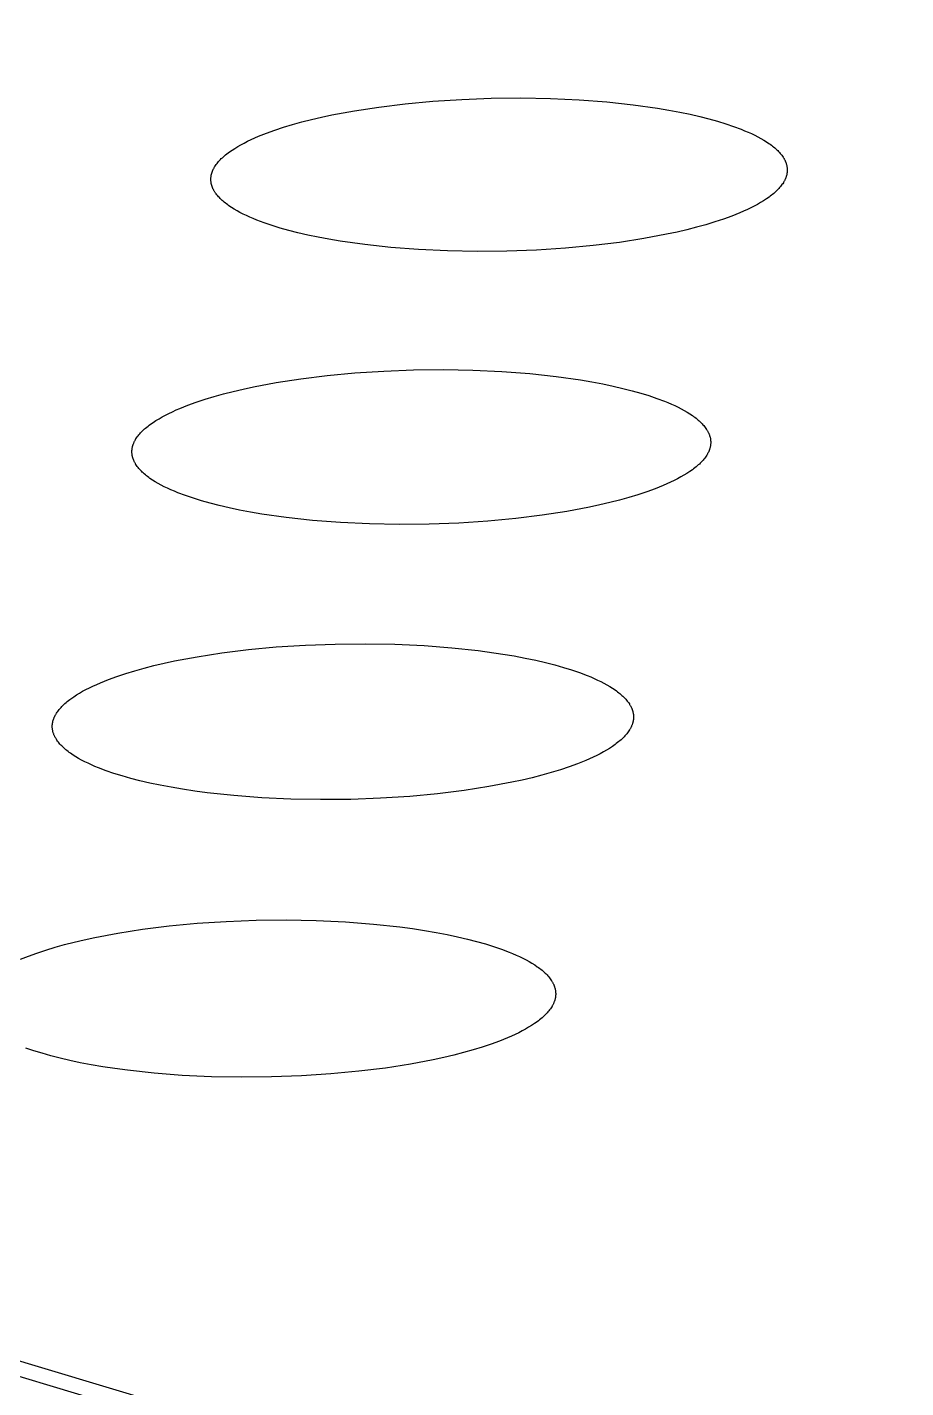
# Model space of a CAD drawing. Header units: millimetres. Extents: x -987 to 2591, y -102 to 2398.
# Drawn here: x -97.31 to -88.36, y 734.76 to 748.63 of the extents above; entities that cross this region are included whole.
import ezdxf

# ---------------------------------------------------------------- set-up
doc = ezdxf.new("R2010")
doc.units = ezdxf.units.MM
doc.header["$MEASUREMENT"] = 0
doc.layers.add('Utwórz2D linie widoczne', color=7, linetype='Continuous', true_color=0x000000)

msp = doc.modelspace()

# ---------------------------------------------------------------- linework, layer by layer
at = {"layer": 'Utwórz2D linie widoczne'}
for p, q in [((-11.03, 709.166), (-188.25, 762.254)), ((-188.303, 762.12), (-11.561, 709.164)), ((-93.458, 747.848), (-93.176, 747.874)), ((-93.176, 747.874), (-92.882, 747.893)), ((-92.882, 747.893), (-92.582, 747.905)), ((-92.582, 747.905), (-92.278, 747.908)), ((-92.278, 747.908), (-91.978, 747.902)), ((-91.978, 747.902), (-91.684, 747.888)), ((-91.684, 747.888), (-91.402, 747.867)), ((-91.402, 747.867), (-91.135, 747.838)), ((-94.311, 747.711), (-94.204, 747.734)), ((-94.204, 747.734), (-93.975, 747.777)), ((-93.975, 747.777), (-93.726, 747.815)), ((-93.726, 747.815), (-93.458, 747.848)), ((-91.135, 747.838), (-90.887, 747.804)), ((-90.887, 747.804), (-90.771, 747.784)), ((-90.771, 747.784), (-90.66, 747.763)), ((-90.66, 747.763), (-90.555, 747.741)), ((-90.555, 747.741), (-90.456, 747.719)), ((-94.786, 747.579), (-94.697, 747.609)), ((-94.697, 747.609), (-94.605, 747.637)), ((-94.605, 747.637), (-94.51, 747.663)), ((-94.51, 747.663), (-94.412, 747.688)), ((-94.412, 747.688), (-94.311, 747.711)), ((-90.456, 747.719), (-90.363, 747.695)), ((-90.363, 747.695), (-90.275, 747.67)), ((-90.275, 747.67), (-90.192, 747.645)), ((-90.192, 747.645), (-90.112, 747.618)), ((-90.112, 747.618), (-90.036, 747.589)), ((-90.036, 747.589), (-90, 747.574)), ((-95.132, 747.43), (-95.098, 747.448)), ((-95.098, 747.448), (-95.064, 747.466)), ((-95.064, 747.466), (-95.028, 747.483)), ((-95.028, 747.483), (-94.99, 747.5)), ((-94.99, 747.5), (-94.952, 747.517)), ((-94.952, 747.517), (-94.871, 747.549)), ((-94.871, 747.549), (-94.786, 747.579)), ((-90, 747.574), (-89.964, 747.559)), ((-89.964, 747.559), (-89.93, 747.544)), ((-89.93, 747.544), (-89.897, 747.528)), ((-89.897, 747.528), (-89.865, 747.512)), ((-89.865, 747.512), (-89.835, 747.495)), ((-89.835, 747.495), (-89.805, 747.478)), ((-89.805, 747.478), (-89.778, 747.461)), ((-89.778, 747.461), (-89.752, 747.444)), ((-89.752, 747.444), (-89.739, 747.435)), ((-95.32, 747.299), (-95.31, 747.309)), ((-95.31, 747.309), (-95.299, 747.318)), ((-95.299, 747.318), (-95.287, 747.328)), ((-95.287, 747.328), (-95.275, 747.338)), ((-95.275, 747.338), (-95.262, 747.347)), ((-95.262, 747.347), (-95.249, 747.357)), ((-95.249, 747.357), (-95.222, 747.375)), ((-95.222, 747.375), (-95.194, 747.394)), ((-95.194, 747.394), (-95.163, 747.412)), ((-95.163, 747.412), (-95.132, 747.43)), ((-89.739, 747.435), (-89.727, 747.426)), ((-89.727, 747.426), (-89.715, 747.417)), ((-89.715, 747.417), (-89.704, 747.408)), ((-89.704, 747.408), (-89.693, 747.399)), ((-89.693, 747.399), (-89.683, 747.389)), ((-89.683, 747.389), (-89.672, 747.38)), ((-89.672, 747.38), (-89.663, 747.371)), ((-89.663, 747.371), (-89.654, 747.361)), ((-89.654, 747.361), (-89.645, 747.352)), ((-89.645, 747.352), (-89.636, 747.343)), ((-89.636, 747.343), (-89.628, 747.333)), ((-89.628, 747.333), (-89.621, 747.323)), ((-89.621, 747.323), (-89.614, 747.314)), ((-89.614, 747.314), (-89.607, 747.304)), ((-89.607, 747.304), (-89.604, 747.299)), ((-95.42, 747.164), (-95.418, 747.169)), ((-95.418, 747.169), (-95.416, 747.174)), ((-95.416, 747.174), (-95.413, 747.179)), ((-95.413, 747.179), (-95.411, 747.184)), ((-95.411, 747.184), (-95.408, 747.189)), ((-95.408, 747.189), (-95.405, 747.194)), ((-95.405, 747.194), (-95.403, 747.2)), ((-95.403, 747.2), (-95.4, 747.205)), ((-95.4, 747.205), (-95.397, 747.21)), ((-95.397, 747.21), (-95.39, 747.22)), ((-95.39, 747.22), (-95.383, 747.23)), ((-95.383, 747.23), (-95.375, 747.24)), ((-95.375, 747.24), (-95.367, 747.25)), ((-95.367, 747.25), (-95.359, 747.259)), ((-95.359, 747.259), (-95.35, 747.269)), ((-95.35, 747.269), (-95.341, 747.279)), ((-95.341, 747.279), (-95.331, 747.289)), ((-95.331, 747.289), (-95.32, 747.299)), ((-89.604, 747.299), (-89.601, 747.294)), ((-89.601, 747.294), (-89.598, 747.29)), ((-89.598, 747.29), (-89.596, 747.285)), ((-89.596, 747.285), (-89.593, 747.28)), ((-89.593, 747.28), (-89.591, 747.275)), ((-89.591, 747.275), (-89.588, 747.27)), ((-89.588, 747.27), (-89.586, 747.265)), ((-89.586, 747.265), (-89.584, 747.26)), ((-89.584, 747.26), (-89.582, 747.255)), ((-89.582, 747.255), (-89.58, 747.25)), ((-89.58, 747.25), (-89.578, 747.245)), ((-89.578, 747.245), (-89.576, 747.24)), ((-89.576, 747.24), (-89.575, 747.235)), ((-89.575, 747.235), (-89.573, 747.23)), ((-89.573, 747.23), (-89.572, 747.225)), ((-89.572, 747.225), (-89.571, 747.22)), ((-89.571, 747.22), (-89.57, 747.215)), ((-89.57, 747.215), (-89.569, 747.21)), ((-89.569, 747.21), (-89.568, 747.205)), ((-89.568, 747.205), (-89.567, 747.2)), ((-89.567, 747.2), (-89.566, 747.195)), ((-89.566, 747.195), (-89.566, 747.19)), ((-89.566, 747.19), (-89.566, 747.185)), ((-89.566, 747.185), (-89.565, 747.18)), ((-89.565, 747.18), (-89.565, 747.175)), ((-89.565, 747.175), (-89.565, 747.17)), ((-89.565, 747.17), (-89.565, 747.165)), ((-95.438, 747.088), (-95.437, 747.093)), ((-95.438, 747.083), (-95.438, 747.088)), ((-95.438, 747.078), (-95.438, 747.083)), ((-95.438, 747.073), (-95.438, 747.078)), ((-95.438, 747.068), (-95.438, 747.073)), ((-95.437, 747.063), (-95.438, 747.068)), ((-95.437, 747.098), (-95.436, 747.104)), ((-95.437, 747.093), (-95.437, 747.098)), ((-95.437, 747.058), (-95.437, 747.063)), ((-95.436, 747.053), (-95.437, 747.058)), ((-95.436, 747.109), (-95.435, 747.114)), ((-95.436, 747.104), (-95.436, 747.109)), ((-95.436, 747.048), (-95.436, 747.053)), ((-95.435, 747.043), (-95.436, 747.048)), ((-95.435, 747.114), (-95.434, 747.119)), ((-95.434, 747.038), (-95.435, 747.043)), ((-95.434, 747.119), (-95.433, 747.124)), ((-95.433, 747.033), (-95.434, 747.038)), ((-95.433, 747.124), (-95.432, 747.129)), ((-95.432, 747.028), (-95.433, 747.033)), ((-95.432, 747.129), (-95.43, 747.134)), ((-95.43, 747.023), (-95.432, 747.028)), ((-95.43, 747.134), (-95.429, 747.139)), ((-95.429, 747.139), (-95.427, 747.144)), ((-95.427, 747.144), (-95.426, 747.149)), ((-95.426, 747.149), (-95.424, 747.154)), ((-95.424, 747.154), (-95.422, 747.159)), ((-95.422, 747.159), (-95.42, 747.164)), ((-89.612, 747.034), (-89.619, 747.024)), ((-89.605, 747.044), (-89.612, 747.034)), ((-89.602, 747.049), (-89.605, 747.044)), ((-89.599, 747.054), (-89.602, 747.049)), ((-89.596, 747.059), (-89.599, 747.054)), ((-89.594, 747.064), (-89.596, 747.059)), ((-89.591, 747.069), (-89.594, 747.064)), ((-89.589, 747.074), (-89.591, 747.069)), ((-89.586, 747.079), (-89.589, 747.074)), ((-89.584, 747.084), (-89.586, 747.079)), ((-89.582, 747.089), (-89.584, 747.084)), ((-89.58, 747.094), (-89.582, 747.089)), ((-89.578, 747.099), (-89.58, 747.094)), ((-89.577, 747.104), (-89.578, 747.099)), ((-89.575, 747.109), (-89.577, 747.104)), ((-89.573, 747.114), (-89.575, 747.109)), ((-89.572, 747.119), (-89.573, 747.114)), ((-89.571, 747.125), (-89.572, 747.119)), ((-89.57, 747.13), (-89.571, 747.125)), ((-89.569, 747.135), (-89.57, 747.13)), ((-89.568, 747.14), (-89.569, 747.135)), ((-89.567, 747.145), (-89.568, 747.14)), ((-89.566, 747.155), (-89.567, 747.15)), ((-89.567, 747.15), (-89.567, 747.145)), ((-89.565, 747.165), (-89.566, 747.16)), ((-89.566, 747.16), (-89.566, 747.155)), ((-95.429, 747.018), (-95.43, 747.023)), ((-95.427, 747.013), (-95.429, 747.018)), ((-95.426, 747.008), (-95.427, 747.013)), ((-95.424, 747.003), (-95.426, 747.008)), ((-95.422, 746.998), (-95.424, 747.003)), ((-95.42, 746.993), (-95.422, 746.998)), ((-95.418, 746.988), (-95.42, 746.993)), ((-95.416, 746.983), (-95.418, 746.988)), ((-95.413, 746.978), (-95.416, 746.983)), ((-95.411, 746.974), (-95.413, 746.978)), ((-95.408, 746.969), (-95.411, 746.974)), ((-95.406, 746.964), (-95.408, 746.969)), ((-95.403, 746.959), (-95.406, 746.964)), ((-95.4, 746.954), (-95.403, 746.959)), ((-95.397, 746.949), (-95.4, 746.954)), ((-95.393, 746.944), (-95.397, 746.949)), ((-95.39, 746.939), (-95.393, 746.944)), ((-95.383, 746.93), (-95.39, 746.939)), ((-95.376, 746.92), (-95.383, 746.93)), ((-95.368, 746.911), (-95.376, 746.92)), ((-95.36, 746.901), (-95.368, 746.911)), ((-95.351, 746.892), (-95.36, 746.901)), ((-95.342, 746.882), (-95.351, 746.892)), ((-89.751, 746.897), (-89.778, 746.878)), ((-89.738, 746.906), (-89.751, 746.897)), ((-89.726, 746.916), (-89.738, 746.906)), ((-89.714, 746.925), (-89.726, 746.916)), ((-89.702, 746.935), (-89.714, 746.925)), ((-89.691, 746.945), (-89.702, 746.935)), ((-89.681, 746.954), (-89.691, 746.945)), ((-89.67, 746.964), (-89.681, 746.954)), ((-89.661, 746.974), (-89.67, 746.964)), ((-89.651, 746.984), (-89.661, 746.974)), ((-89.643, 746.994), (-89.651, 746.984)), ((-89.634, 747.004), (-89.643, 746.994)), ((-89.626, 747.014), (-89.634, 747.004)), ((-89.619, 747.024), (-89.626, 747.014)), ((-95.332, 746.873), (-95.342, 746.882)), ((-95.322, 746.864), (-95.332, 746.873)), ((-95.312, 746.855), (-95.322, 746.864)), ((-95.301, 746.845), (-95.312, 746.855)), ((-95.29, 746.836), (-95.301, 746.845)), ((-95.278, 746.827), (-95.29, 746.836)), ((-95.266, 746.818), (-95.278, 746.827)), ((-95.254, 746.809), (-95.266, 746.818)), ((-95.228, 746.792), (-95.254, 746.809)), ((-95.2, 746.775), (-95.228, 746.792)), ((-95.171, 746.758), (-95.2, 746.775)), ((-95.141, 746.741), (-95.171, 746.758)), ((-90.01, 746.753), (-90.048, 746.736)), ((-89.972, 746.77), (-90.01, 746.753)), ((-89.936, 746.787), (-89.972, 746.77)), ((-89.902, 746.805), (-89.936, 746.787)), ((-89.869, 746.823), (-89.902, 746.805)), ((-89.837, 746.841), (-89.869, 746.823)), ((-89.807, 746.859), (-89.837, 746.841)), ((-89.778, 746.878), (-89.807, 746.859)), ((-95.109, 746.725), (-95.141, 746.741)), ((-95.076, 746.709), (-95.109, 746.725)), ((-95.042, 746.694), (-95.076, 746.709)), ((-95.006, 746.678), (-95.042, 746.694)), ((-94.97, 746.663), (-95.006, 746.678)), ((-94.894, 746.635), (-94.97, 746.663)), ((-94.814, 746.608), (-94.894, 746.635)), ((-90.395, 746.616), (-90.49, 746.59)), ((-90.303, 746.644), (-90.395, 746.616)), ((-90.214, 746.673), (-90.303, 746.644)), ((-90.129, 746.704), (-90.214, 746.673)), ((-90.048, 746.736), (-90.129, 746.704)), ((-94.731, 746.582), (-94.814, 746.608)), ((-94.644, 746.558), (-94.731, 746.582)), ((-94.55, 746.534), (-94.644, 746.558)), ((-94.451, 746.511), (-94.55, 746.534)), ((-94.346, 746.489), (-94.451, 746.511)), ((-94.235, 746.468), (-94.346, 746.489)), ((-91.025, 746.475), (-91.274, 746.436)), ((-90.795, 746.518), (-91.025, 746.475)), ((-90.688, 746.541), (-90.795, 746.518)), ((-90.587, 746.565), (-90.688, 746.541)), ((-90.49, 746.59), (-90.587, 746.565)), ((-94.119, 746.448), (-94.235, 746.468)), ((-93.87, 746.413), (-94.119, 746.448)), ((-93.603, 746.385), (-93.87, 746.413)), ((-93.321, 746.363), (-93.603, 746.385)), ((-93.026, 746.349), (-93.321, 746.363)), ((-92.725, 746.344), (-93.026, 746.349)), ((-92.421, 746.347), (-92.725, 746.344)), ((-92.119, 746.358), (-92.421, 746.347)), ((-91.825, 746.377), (-92.119, 746.358)), ((-91.542, 746.404), (-91.825, 746.377)), ((-91.274, 746.436), (-91.542, 746.404)), ((-94.254, 745.079), (-93.97, 745.105)), ((-93.97, 745.105), (-93.675, 745.124)), ((-93.675, 745.124), (-93.373, 745.136)), ((-93.373, 745.136), (-93.069, 745.139)), ((-93.069, 745.139), (-92.767, 745.133)), ((-92.767, 745.133), (-92.472, 745.119)), ((-92.472, 745.119), (-92.188, 745.098)), ((-92.188, 745.098), (-91.921, 745.069)), ((-95.11, 744.941), (-95.003, 744.964)), ((-95.003, 744.964), (-94.772, 745.007)), ((-94.772, 745.007), (-94.522, 745.046)), ((-94.522, 745.046), (-94.254, 745.079)), ((-91.921, 745.069), (-91.672, 745.034)), ((-91.672, 745.034), (-91.555, 745.014)), ((-91.555, 745.014), (-91.444, 744.993)), ((-91.444, 744.993), (-91.338, 744.971)), ((-91.338, 744.971), (-91.239, 744.948)), ((-91.239, 744.948), (-91.145, 744.924)), ((-95.587, 744.808), (-95.497, 744.837)), ((-95.497, 744.837), (-95.405, 744.865)), ((-95.405, 744.865), (-95.309, 744.892)), ((-95.309, 744.892), (-95.212, 744.917)), ((-95.212, 744.917), (-95.11, 744.941)), ((-91.145, 744.924), (-91.057, 744.899)), ((-91.057, 744.899), (-90.974, 744.874)), ((-90.974, 744.874), (-90.894, 744.846)), ((-90.894, 744.846), (-90.817, 744.818)), ((-90.817, 744.818), (-90.781, 744.803)), ((-95.934, 744.657), (-95.901, 744.675)), ((-95.901, 744.675), (-95.866, 744.693)), ((-95.866, 744.693), (-95.83, 744.71)), ((-95.83, 744.71), (-95.792, 744.728)), ((-95.792, 744.728), (-95.753, 744.744)), ((-95.753, 744.744), (-95.672, 744.777)), ((-95.672, 744.777), (-95.587, 744.808)), ((-90.781, 744.803), (-90.745, 744.787)), ((-90.745, 744.787), (-90.711, 744.772)), ((-90.711, 744.772), (-90.678, 744.756)), ((-90.678, 744.756), (-90.646, 744.739)), ((-90.646, 744.739), (-90.615, 744.723)), ((-90.615, 744.723), (-90.586, 744.706)), ((-90.586, 744.706), (-90.558, 744.688)), ((-90.558, 744.688), (-90.532, 744.671)), ((-90.532, 744.671), (-90.519, 744.662)), ((-96.124, 744.525), (-96.113, 744.535)), ((-96.113, 744.535), (-96.102, 744.544)), ((-96.102, 744.544), (-96.09, 744.554)), ((-96.09, 744.554), (-96.078, 744.564)), ((-96.078, 744.564), (-96.066, 744.573)), ((-96.066, 744.573), (-96.053, 744.583)), ((-96.053, 744.583), (-96.026, 744.602)), ((-96.026, 744.602), (-95.997, 744.621)), ((-95.997, 744.621), (-95.966, 744.639)), ((-95.966, 744.639), (-95.934, 744.657)), ((-90.519, 744.662), (-90.507, 744.653)), ((-90.507, 744.653), (-90.495, 744.644)), ((-90.495, 744.644), (-90.484, 744.635)), ((-90.484, 744.635), (-90.473, 744.625)), ((-90.473, 744.625), (-90.463, 744.616)), ((-90.463, 744.616), (-90.452, 744.607)), ((-90.452, 744.607), (-90.443, 744.597)), ((-90.443, 744.597), (-90.433, 744.588)), ((-90.433, 744.588), (-90.425, 744.578)), ((-90.425, 744.578), (-90.416, 744.569)), ((-90.416, 744.569), (-90.408, 744.559)), ((-90.408, 744.559), (-90.401, 744.55)), ((-90.401, 744.55), (-90.394, 744.54)), ((-90.394, 744.54), (-90.387, 744.53)), ((-96.224, 744.389), (-96.222, 744.394)), ((-96.222, 744.394), (-96.22, 744.399)), ((-96.22, 744.399), (-96.218, 744.404)), ((-96.218, 744.404), (-96.215, 744.409)), ((-96.215, 744.409), (-96.212, 744.414)), ((-96.212, 744.414), (-96.21, 744.42)), ((-96.21, 744.42), (-96.207, 744.425)), ((-96.207, 744.425), (-96.204, 744.43)), ((-96.204, 744.43), (-96.201, 744.435)), ((-96.201, 744.435), (-96.194, 744.445)), ((-96.194, 744.445), (-96.187, 744.455)), ((-96.187, 744.455), (-96.179, 744.465)), ((-96.179, 744.465), (-96.171, 744.475)), ((-96.171, 744.475), (-96.163, 744.485)), ((-96.163, 744.485), (-96.154, 744.495)), ((-96.154, 744.495), (-96.144, 744.505)), ((-96.144, 744.505), (-96.134, 744.515)), ((-96.134, 744.515), (-96.124, 744.525)), ((-90.387, 744.53), (-90.384, 744.525)), ((-90.384, 744.525), (-90.381, 744.52)), ((-90.381, 744.52), (-90.378, 744.515)), ((-90.378, 744.515), (-90.376, 744.51)), ((-90.376, 744.51), (-90.373, 744.505)), ((-90.373, 744.505), (-90.37, 744.501)), ((-90.37, 744.501), (-90.368, 744.496)), ((-90.368, 744.496), (-90.366, 744.491)), ((-90.366, 744.491), (-90.363, 744.486)), ((-90.363, 744.486), (-90.361, 744.481)), ((-90.361, 744.481), (-90.359, 744.476)), ((-90.359, 744.476), (-90.358, 744.471)), ((-90.358, 744.471), (-90.356, 744.466)), ((-90.356, 744.466), (-90.354, 744.461)), ((-90.354, 744.461), (-90.353, 744.456)), ((-90.353, 744.456), (-90.352, 744.451)), ((-90.352, 744.451), (-90.35, 744.446)), ((-90.35, 744.446), (-90.349, 744.44)), ((-90.349, 744.44), (-90.348, 744.435)), ((-90.348, 744.435), (-90.348, 744.43)), ((-90.348, 744.43), (-90.347, 744.425)), ((-90.347, 744.425), (-90.346, 744.42)), ((-90.346, 744.42), (-90.346, 744.415)), ((-90.346, 744.415), (-90.345, 744.41)), ((-90.345, 744.41), (-90.345, 744.405)), ((-90.345, 744.405), (-90.345, 744.4)), ((-90.345, 744.4), (-90.345, 744.395)), ((-90.345, 744.395), (-90.345, 744.39)), ((-96.242, 744.318), (-96.241, 744.323)), ((-96.242, 744.313), (-96.242, 744.318)), ((-96.242, 744.307), (-96.242, 744.313)), ((-96.242, 744.302), (-96.242, 744.307)), ((-96.242, 744.297), (-96.242, 744.302)), ((-96.242, 744.292), (-96.242, 744.297)), ((-96.242, 744.287), (-96.242, 744.292)), ((-96.241, 744.282), (-96.242, 744.287)), ((-96.241, 744.328), (-96.24, 744.333)), ((-96.241, 744.323), (-96.241, 744.328)), ((-96.241, 744.277), (-96.241, 744.282)), ((-96.24, 744.272), (-96.241, 744.277)), ((-96.24, 744.333), (-96.239, 744.338)), ((-96.239, 744.267), (-96.24, 744.272)), ((-96.239, 744.338), (-96.238, 744.343)), ((-96.238, 744.262), (-96.239, 744.267)), ((-96.238, 744.343), (-96.237, 744.348)), ((-96.237, 744.257), (-96.238, 744.262)), ((-96.237, 744.348), (-96.236, 744.353)), ((-96.236, 744.252), (-96.237, 744.257)), ((-96.236, 744.353), (-96.235, 744.358)), ((-96.235, 744.358), (-96.233, 744.364)), ((-96.233, 744.364), (-96.232, 744.369)), ((-96.232, 744.369), (-96.23, 744.374)), ((-96.23, 744.374), (-96.228, 744.379)), ((-96.228, 744.379), (-96.226, 744.384)), ((-96.226, 744.384), (-96.224, 744.389)), ((-90.392, 744.257), (-90.399, 744.247)), ((-90.385, 744.268), (-90.392, 744.257)), ((-90.382, 744.273), (-90.385, 744.268)), ((-90.379, 744.278), (-90.382, 744.273)), ((-90.377, 744.283), (-90.379, 744.278)), ((-90.374, 744.288), (-90.377, 744.283)), ((-90.371, 744.293), (-90.374, 744.288)), ((-90.369, 744.298), (-90.371, 744.293)), ((-90.366, 744.303), (-90.369, 744.298)), ((-90.364, 744.308), (-90.366, 744.303)), ((-90.362, 744.313), (-90.364, 744.308)), ((-90.36, 744.318), (-90.362, 744.313)), ((-90.358, 744.323), (-90.36, 744.318)), ((-90.356, 744.329), (-90.358, 744.323)), ((-90.355, 744.334), (-90.356, 744.329)), ((-90.353, 744.339), (-90.355, 744.334)), ((-90.352, 744.344), (-90.353, 744.339)), ((-90.351, 744.349), (-90.352, 744.344)), ((-90.35, 744.354), (-90.351, 744.349)), ((-90.349, 744.359), (-90.35, 744.354)), ((-90.348, 744.364), (-90.349, 744.359)), ((-90.347, 744.369), (-90.348, 744.364)), ((-90.346, 744.374), (-90.347, 744.369)), ((-90.345, 744.385), (-90.346, 744.38)), ((-90.346, 744.38), (-90.346, 744.374)), ((-90.345, 744.39), (-90.345, 744.385)), ((-96.235, 744.247), (-96.236, 744.252)), ((-96.233, 744.242), (-96.235, 744.247)), ((-96.232, 744.237), (-96.233, 744.242)), ((-96.23, 744.232), (-96.232, 744.237)), ((-96.228, 744.227), (-96.23, 744.232)), ((-96.226, 744.222), (-96.228, 744.227)), ((-96.224, 744.217), (-96.226, 744.222)), ((-96.222, 744.212), (-96.224, 744.217)), ((-96.22, 744.207), (-96.222, 744.212)), ((-96.218, 744.202), (-96.22, 744.207)), ((-96.215, 744.197), (-96.218, 744.202)), ((-96.213, 744.192), (-96.215, 744.197)), ((-96.21, 744.187), (-96.213, 744.192)), ((-96.207, 744.182), (-96.21, 744.187)), ((-96.204, 744.177), (-96.207, 744.182)), ((-96.201, 744.172), (-96.204, 744.177)), ((-96.195, 744.162), (-96.201, 744.172)), ((-96.188, 744.153), (-96.195, 744.162)), ((-96.18, 744.143), (-96.188, 744.153)), ((-96.172, 744.133), (-96.18, 744.143)), ((-96.164, 744.124), (-96.172, 744.133)), ((-96.155, 744.114), (-96.164, 744.124)), ((-90.532, 744.119), (-90.559, 744.1)), ((-90.519, 744.129), (-90.532, 744.119)), ((-90.507, 744.138), (-90.519, 744.129)), ((-90.495, 744.148), (-90.507, 744.138)), ((-90.483, 744.158), (-90.495, 744.148)), ((-90.472, 744.168), (-90.483, 744.158)), ((-90.461, 744.177), (-90.472, 744.168)), ((-90.451, 744.187), (-90.461, 744.177)), ((-90.441, 744.197), (-90.451, 744.187)), ((-90.432, 744.207), (-90.441, 744.197)), ((-90.423, 744.217), (-90.432, 744.207)), ((-90.414, 744.227), (-90.423, 744.217)), ((-90.406, 744.237), (-90.414, 744.227)), ((-90.399, 744.247), (-90.406, 744.237)), ((-96.146, 744.105), (-96.155, 744.114)), ((-96.136, 744.095), (-96.146, 744.105)), ((-96.126, 744.086), (-96.136, 744.095)), ((-96.116, 744.077), (-96.126, 744.086)), ((-96.105, 744.067), (-96.116, 744.077)), ((-96.094, 744.058), (-96.105, 744.067)), ((-96.082, 744.049), (-96.094, 744.058)), ((-96.07, 744.04), (-96.082, 744.049)), ((-96.058, 744.031), (-96.07, 744.04)), ((-96.031, 744.014), (-96.058, 744.031)), ((-96.004, 743.996), (-96.031, 744.014)), ((-95.975, 743.979), (-96.004, 743.996)), ((-95.944, 743.962), (-95.975, 743.979)), ((-90.754, 743.991), (-90.792, 743.974)), ((-90.718, 744.009), (-90.754, 743.991)), ((-90.683, 744.027), (-90.718, 744.009)), ((-90.65, 744.045), (-90.683, 744.027)), ((-90.618, 744.063), (-90.65, 744.045)), ((-90.588, 744.081), (-90.618, 744.063)), ((-90.559, 744.1), (-90.588, 744.081)), ((-95.912, 743.946), (-95.944, 743.962)), ((-95.879, 743.93), (-95.912, 743.946)), ((-95.845, 743.914), (-95.879, 743.93)), ((-95.809, 743.899), (-95.845, 743.914)), ((-95.773, 743.884), (-95.809, 743.899)), ((-95.697, 743.855), (-95.773, 743.884)), ((-95.616, 743.828), (-95.697, 743.855)), ((-91.086, 743.864), (-91.179, 743.836)), ((-90.997, 743.894), (-91.086, 743.864)), ((-90.911, 743.925), (-90.997, 743.894)), ((-90.83, 743.958), (-90.911, 743.925)), ((-90.792, 743.974), (-90.83, 743.958)), ((-95.533, 743.802), (-95.616, 743.828)), ((-95.445, 743.777), (-95.533, 743.802)), ((-95.352, 743.753), (-95.445, 743.777)), ((-95.252, 743.73), (-95.352, 743.753)), ((-95.146, 743.708), (-95.252, 743.73)), ((-95.035, 743.687), (-95.146, 743.708)), ((-91.581, 743.737), (-91.811, 743.694)), ((-91.474, 743.761), (-91.581, 743.737)), ((-91.372, 743.784), (-91.474, 743.761)), ((-91.274, 743.81), (-91.372, 743.784)), ((-91.179, 743.836), (-91.274, 743.81)), ((-94.918, 743.667), (-95.035, 743.687)), ((-94.669, 743.632), (-94.918, 743.667)), ((-94.401, 743.603), (-94.669, 743.632)), ((-94.117, 743.581), (-94.401, 743.603)), ((-93.821, 743.567), (-94.117, 743.581)), ((-93.519, 743.562), (-93.821, 743.567)), ((-93.213, 743.565), (-93.519, 743.562)), ((-92.911, 743.576), (-93.213, 743.565)), ((-92.615, 743.595), (-92.911, 743.576)), ((-92.331, 743.622), (-92.615, 743.595)), ((-92.062, 743.655), (-92.331, 743.622)), ((-91.811, 743.694), (-92.062, 743.655)), ((-95.055, 742.286), (-94.771, 742.313)), ((-94.771, 742.313), (-94.475, 742.332)), ((-94.475, 742.332), (-94.171, 742.343)), ((-94.171, 742.343), (-93.865, 742.346)), ((-93.865, 742.346), (-93.562, 742.341)), ((-93.562, 742.341), (-93.266, 742.327)), ((-93.266, 742.327), (-92.982, 742.305)), ((-95.808, 742.17), (-95.577, 742.214)), ((-95.577, 742.214), (-95.325, 742.253)), ((-95.325, 742.253), (-95.055, 742.286)), ((-92.982, 742.305), (-92.713, 742.276)), ((-92.713, 742.276), (-92.463, 742.241)), ((-92.463, 742.241), (-92.346, 742.221)), ((-92.346, 742.221), (-92.234, 742.2)), ((-92.234, 742.2), (-92.128, 742.177)), ((-92.128, 742.177), (-92.028, 742.154)), ((-96.395, 742.013), (-96.305, 742.043)), ((-96.305, 742.043), (-96.212, 742.071)), ((-96.212, 742.071), (-96.116, 742.098)), ((-96.116, 742.098), (-96.018, 742.123)), ((-96.018, 742.123), (-95.915, 742.147)), ((-95.915, 742.147), (-95.808, 742.17)), ((-92.028, 742.154), (-91.934, 742.13)), ((-91.934, 742.13), (-91.846, 742.105)), ((-91.846, 742.105), (-91.762, 742.079)), ((-91.762, 742.079), (-91.682, 742.052)), ((-91.682, 742.052), (-91.605, 742.023)), ((-96.71, 741.879), (-96.675, 741.897)), ((-96.675, 741.897), (-96.639, 741.915)), ((-96.639, 741.915), (-96.601, 741.932)), ((-96.601, 741.932), (-96.562, 741.949)), ((-96.562, 741.949), (-96.48, 741.982)), ((-96.48, 741.982), (-96.395, 742.013)), ((-91.605, 742.023), (-91.568, 742.008)), ((-91.568, 742.008), (-91.533, 741.992)), ((-91.533, 741.992), (-91.498, 741.976)), ((-91.498, 741.976), (-91.465, 741.96)), ((-91.465, 741.96), (-91.433, 741.944)), ((-91.433, 741.944), (-91.402, 741.927)), ((-91.402, 741.927), (-91.373, 741.91)), ((-91.373, 741.91), (-91.345, 741.892)), ((-96.901, 741.757), (-96.888, 741.767)), ((-96.888, 741.767), (-96.876, 741.777)), ((-96.876, 741.777), (-96.863, 741.786)), ((-96.863, 741.786), (-96.835, 741.805)), ((-96.835, 741.805), (-96.806, 741.824)), ((-96.806, 741.824), (-96.776, 741.843)), ((-96.776, 741.843), (-96.744, 741.861)), ((-96.744, 741.861), (-96.71, 741.879)), ((-91.345, 741.892), (-91.319, 741.875)), ((-91.319, 741.875), (-91.306, 741.866)), ((-91.306, 741.866), (-91.294, 741.857)), ((-91.294, 741.857), (-91.282, 741.847)), ((-91.282, 741.847), (-91.271, 741.838)), ((-91.271, 741.838), (-91.26, 741.829)), ((-91.26, 741.829), (-91.249, 741.82)), ((-91.249, 741.82), (-91.239, 741.81)), ((-91.239, 741.81), (-91.229, 741.801)), ((-91.229, 741.801), (-91.22, 741.791)), ((-91.22, 741.791), (-91.211, 741.782)), ((-91.211, 741.782), (-91.203, 741.772)), ((-91.203, 741.772), (-91.195, 741.762)), ((-91.195, 741.762), (-91.187, 741.752)), ((-97.023, 741.616), (-97.02, 741.621)), ((-97.02, 741.621), (-97.018, 741.626)), ((-97.018, 741.626), (-97.014, 741.632)), ((-97.014, 741.632), (-97.011, 741.637)), ((-97.011, 741.637), (-97.005, 741.647)), ((-97.005, 741.647), (-96.998, 741.657)), ((-96.998, 741.657), (-96.99, 741.667)), ((-96.99, 741.667), (-96.982, 741.677)), ((-96.982, 741.677), (-96.973, 741.687)), ((-96.973, 741.687), (-96.964, 741.697)), ((-96.964, 741.697), (-96.955, 741.708)), ((-96.955, 741.708), (-96.945, 741.718)), ((-96.945, 741.718), (-96.934, 741.727)), ((-96.934, 741.727), (-96.924, 741.737)), ((-96.924, 741.737), (-96.912, 741.747)), ((-96.912, 741.747), (-96.901, 741.757)), ((-91.187, 741.752), (-91.18, 741.743)), ((-91.18, 741.743), (-91.174, 741.733)), ((-91.174, 741.733), (-91.171, 741.728)), ((-91.171, 741.728), (-91.168, 741.723)), ((-91.168, 741.723), (-91.165, 741.718)), ((-91.165, 741.718), (-91.162, 741.713)), ((-91.162, 741.713), (-91.159, 741.708)), ((-91.159, 741.708), (-91.157, 741.703)), ((-91.157, 741.703), (-91.154, 741.698)), ((-91.154, 741.698), (-91.152, 741.693)), ((-91.152, 741.693), (-91.15, 741.688)), ((-91.15, 741.688), (-91.148, 741.683)), ((-91.148, 741.683), (-91.146, 741.678)), ((-91.146, 741.678), (-91.144, 741.673)), ((-91.144, 741.673), (-91.142, 741.668)), ((-91.142, 741.668), (-91.141, 741.663)), ((-91.141, 741.663), (-91.139, 741.658)), ((-91.139, 741.658), (-91.138, 741.653)), ((-91.138, 741.653), (-91.137, 741.648)), ((-91.137, 741.648), (-91.136, 741.642)), ((-91.136, 741.642), (-91.135, 741.637)), ((-91.135, 741.637), (-91.134, 741.632)), ((-91.134, 741.632), (-91.133, 741.627)), ((-91.133, 741.627), (-91.133, 741.622)), ((-91.133, 741.622), (-91.132, 741.617)), ((-97.053, 741.519), (-97.052, 741.524)), ((-97.053, 741.513), (-97.053, 741.519)), ((-97.053, 741.508), (-97.053, 741.513)), ((-97.053, 741.503), (-97.053, 741.508)), ((-97.053, 741.498), (-97.053, 741.503)), ((-97.053, 741.493), (-97.053, 741.498)), ((-97.053, 741.488), (-97.053, 741.493)), ((-97.052, 741.483), (-97.053, 741.488)), ((-97.052, 741.529), (-97.051, 741.534)), ((-97.052, 741.524), (-97.052, 741.529)), ((-97.052, 741.478), (-97.052, 741.483)), ((-97.051, 741.534), (-97.05, 741.539)), ((-97.05, 741.539), (-97.049, 741.544)), ((-97.049, 741.544), (-97.048, 741.549)), ((-97.048, 741.549), (-97.047, 741.555)), ((-97.047, 741.555), (-97.046, 741.56)), ((-97.046, 741.56), (-97.044, 741.565)), ((-97.044, 741.565), (-97.043, 741.57)), ((-97.043, 741.57), (-97.041, 741.575)), ((-97.041, 741.575), (-97.039, 741.58)), ((-97.039, 741.58), (-97.037, 741.585)), ((-97.037, 741.585), (-97.035, 741.591)), ((-97.035, 741.591), (-97.033, 741.596)), ((-97.033, 741.596), (-97.031, 741.601)), ((-97.031, 741.601), (-97.028, 741.606)), ((-97.028, 741.606), (-97.026, 741.611)), ((-97.026, 741.611), (-97.023, 741.616)), ((-91.163, 741.483), (-91.166, 741.478)), ((-91.16, 741.489), (-91.163, 741.483)), ((-91.158, 741.494), (-91.16, 741.489)), ((-91.155, 741.499), (-91.158, 741.494)), ((-91.153, 741.504), (-91.155, 741.499)), ((-91.151, 741.509), (-91.153, 741.504)), ((-91.149, 741.514), (-91.151, 741.509)), ((-91.147, 741.519), (-91.149, 741.514)), ((-91.145, 741.524), (-91.147, 741.519)), ((-91.143, 741.53), (-91.145, 741.524)), ((-91.141, 741.535), (-91.143, 741.53)), ((-91.14, 741.54), (-91.141, 741.535)), ((-91.138, 741.545), (-91.14, 741.54)), ((-91.137, 741.55), (-91.138, 741.545)), ((-91.136, 741.555), (-91.137, 741.55)), ((-91.135, 741.561), (-91.136, 741.555)), ((-91.134, 741.566), (-91.135, 741.561)), ((-91.133, 741.571), (-91.134, 741.566)), ((-91.132, 741.581), (-91.133, 741.576)), ((-91.133, 741.576), (-91.133, 741.571)), ((-91.132, 741.617), (-91.132, 741.612)), ((-91.132, 741.612), (-91.131, 741.607)), ((-91.131, 741.596), (-91.132, 741.591)), ((-91.132, 741.591), (-91.132, 741.586)), ((-91.132, 741.586), (-91.132, 741.581)), ((-91.131, 741.607), (-91.131, 741.602)), ((-91.131, 741.602), (-91.131, 741.596)), ((-97.051, 741.472), (-97.052, 741.478)), ((-97.05, 741.467), (-97.051, 741.472)), ((-97.049, 741.462), (-97.05, 741.467)), ((-97.048, 741.457), (-97.049, 741.462)), ((-97.047, 741.452), (-97.048, 741.457)), ((-97.046, 741.447), (-97.047, 741.452)), ((-97.044, 741.442), (-97.046, 741.447)), ((-97.043, 741.437), (-97.044, 741.442)), ((-97.041, 741.432), (-97.043, 741.437)), ((-97.039, 741.427), (-97.041, 741.432)), ((-97.038, 741.422), (-97.039, 741.427)), ((-97.036, 741.417), (-97.038, 741.422)), ((-97.033, 741.412), (-97.036, 741.417)), ((-97.031, 741.407), (-97.033, 741.412)), ((-97.029, 741.402), (-97.031, 741.407)), ((-97.026, 741.397), (-97.029, 741.402)), ((-97.024, 741.392), (-97.026, 741.397)), ((-97.021, 741.387), (-97.024, 741.392)), ((-97.018, 741.382), (-97.021, 741.387)), ((-97.015, 741.377), (-97.018, 741.382)), ((-97.012, 741.372), (-97.015, 741.377)), ((-97.006, 741.362), (-97.012, 741.372)), ((-96.999, 741.352), (-97.006, 741.362)), ((-96.991, 741.342), (-96.999, 741.352)), ((-96.983, 741.333), (-96.991, 741.342)), ((-91.282, 741.348), (-91.294, 741.338)), ((-91.27, 741.357), (-91.282, 741.348)), ((-91.259, 741.367), (-91.27, 741.357)), ((-91.248, 741.377), (-91.259, 741.367)), ((-91.238, 741.387), (-91.248, 741.377)), ((-91.228, 741.397), (-91.238, 741.387)), ((-91.219, 741.407), (-91.228, 741.397)), ((-91.21, 741.417), (-91.219, 741.407)), ((-91.201, 741.427), (-91.21, 741.417)), ((-91.193, 741.438), (-91.201, 741.427)), ((-91.186, 741.448), (-91.193, 741.438)), ((-91.179, 741.458), (-91.186, 741.448)), ((-91.172, 741.468), (-91.179, 741.458)), ((-91.169, 741.473), (-91.172, 741.468)), ((-91.166, 741.478), (-91.169, 741.473)), ((-96.975, 741.323), (-96.983, 741.333)), ((-96.966, 741.313), (-96.975, 741.323)), ((-96.957, 741.304), (-96.966, 741.313)), ((-96.947, 741.294), (-96.957, 741.304)), ((-96.937, 741.285), (-96.947, 741.294)), ((-96.927, 741.276), (-96.937, 741.285)), ((-96.916, 741.266), (-96.927, 741.276)), ((-96.905, 741.257), (-96.916, 741.266)), ((-96.893, 741.248), (-96.905, 741.257)), ((-96.881, 741.239), (-96.893, 741.248)), ((-96.868, 741.23), (-96.881, 741.239)), ((-96.855, 741.221), (-96.868, 741.23)), ((-96.842, 741.212), (-96.855, 741.221)), ((-96.814, 741.195), (-96.842, 741.212)), ((-91.506, 741.207), (-91.543, 741.19)), ((-91.472, 741.225), (-91.506, 741.207)), ((-91.438, 741.243), (-91.472, 741.225)), ((-91.406, 741.262), (-91.438, 741.243)), ((-91.376, 741.28), (-91.406, 741.262)), ((-91.347, 741.299), (-91.376, 741.28)), ((-91.32, 741.318), (-91.347, 741.299)), ((-91.307, 741.328), (-91.32, 741.318)), ((-91.294, 741.338), (-91.307, 741.328)), ((-96.785, 741.177), (-96.814, 741.195)), ((-96.754, 741.161), (-96.785, 741.177)), ((-96.723, 741.144), (-96.754, 741.161)), ((-96.689, 741.128), (-96.723, 741.144)), ((-96.655, 741.112), (-96.689, 741.128)), ((-96.619, 741.096), (-96.655, 741.112)), ((-96.582, 741.081), (-96.619, 741.096)), ((-96.506, 741.052), (-96.582, 741.081)), ((-91.786, 741.091), (-91.876, 741.061)), ((-91.701, 741.123), (-91.786, 741.091)), ((-91.619, 741.156), (-91.701, 741.123)), ((-91.58, 741.172), (-91.619, 741.156)), ((-91.543, 741.19), (-91.58, 741.172)), ((-96.426, 741.025), (-96.506, 741.052)), ((-96.342, 740.999), (-96.426, 741.025)), ((-96.254, 740.974), (-96.342, 740.999)), ((-96.16, 740.95), (-96.254, 740.974)), ((-96.06, 740.926), (-96.16, 740.95)), ((-95.954, 740.904), (-96.06, 740.926)), ((-92.373, 740.934), (-92.605, 740.89)), ((-92.265, 740.957), (-92.373, 740.934)), ((-92.163, 740.981), (-92.265, 740.957)), ((-92.065, 741.006), (-92.163, 740.981)), ((-91.969, 741.033), (-92.065, 741.006)), ((-91.876, 741.061), (-91.969, 741.033)), ((-95.842, 740.883), (-95.954, 740.904)), ((-95.725, 740.863), (-95.842, 740.883)), ((-95.602, 740.844), (-95.725, 740.863)), ((-95.474, 740.827), (-95.602, 740.844)), ((-95.205, 740.798), (-95.474, 740.827)), ((-94.92, 740.776), (-95.205, 740.798)), ((-93.412, 740.79), (-93.709, 740.771)), ((-93.127, 740.817), (-93.412, 740.79)), ((-92.857, 740.851), (-93.127, 740.817)), ((-92.605, 740.89), (-92.857, 740.851)), ((-94.623, 740.762), (-94.92, 740.776)), ((-94.319, 740.757), (-94.623, 740.762)), ((-94.013, 740.76), (-94.319, 740.757)), ((-93.709, 740.771), (-94.013, 740.76)), ((-96.387, 739.397), (-96.135, 739.436)), ((-96.135, 739.436), (-95.864, 739.47)), ((-95.864, 739.47), (-95.578, 739.497)), ((-95.578, 739.497), (-95.281, 739.516)), ((-95.281, 739.516), (-94.976, 739.528)), ((-94.976, 739.528), (-94.669, 739.531)), ((-94.669, 739.531), (-94.364, 739.525)), ((-94.364, 739.525), (-94.067, 739.511)), ((-94.067, 739.511), (-93.781, 739.489)), ((-93.781, 739.489), (-93.512, 739.46)), ((-93.512, 739.46), (-93.384, 739.443)), ((-93.384, 739.443), (-93.261, 739.424)), ((-93.261, 739.424), (-93.143, 739.404)), ((-93.143, 739.404), (-93.031, 739.383)), ((-97.025, 739.253), (-96.929, 739.28)), ((-96.929, 739.28), (-96.83, 739.305)), ((-96.83, 739.305), (-96.728, 739.33)), ((-96.728, 739.33), (-96.62, 739.353)), ((-96.62, 739.353), (-96.387, 739.397)), ((-93.031, 739.383), (-92.925, 739.36)), ((-92.925, 739.36), (-92.824, 739.337)), ((-92.824, 739.337), (-92.73, 739.313)), ((-92.73, 739.313), (-92.641, 739.288)), ((-92.641, 739.288), (-92.557, 739.261)), ((-97.377, 739.13), (-97.295, 739.163)), ((-97.295, 739.163), (-97.209, 739.194)), ((-97.209, 739.194), (-97.119, 739.224)), ((-97.119, 739.224), (-97.025, 739.253)), ((-92.557, 739.261), (-92.477, 739.234)), ((-92.477, 739.234), (-92.4, 739.204)), ((-92.4, 739.204), (-92.363, 739.189)), ((-92.363, 739.189), (-92.327, 739.174)), ((-92.327, 739.174), (-92.292, 739.158)), ((-92.292, 739.158), (-92.259, 739.142)), ((-92.259, 739.142), (-92.227, 739.125)), ((-92.227, 739.125), (-92.196, 739.108)), ((-92.196, 739.108), (-92.166, 739.091)), ((-92.166, 739.091), (-92.138, 739.073)), ((-92.138, 739.073), (-92.112, 739.055)), ((-92.112, 739.055), (-92.099, 739.046)), ((-92.099, 739.046), (-92.087, 739.037)), ((-92.087, 739.037), (-92.075, 739.028)), ((-92.075, 739.028), (-92.064, 739.018)), ((-92.064, 739.018), (-92.053, 739.009)), ((-92.053, 739.009), (-92.042, 739)), ((-92.042, 739), (-92.032, 738.99)), ((-92.032, 738.99), (-92.022, 738.981)), ((-92.022, 738.981), (-92.013, 738.971)), ((-92.013, 738.971), (-92.004, 738.961)), ((-92.004, 738.961), (-91.996, 738.952)), ((-91.996, 738.952), (-91.988, 738.942)), ((-91.988, 738.942), (-91.98, 738.932)), ((-91.98, 738.932), (-91.973, 738.922)), ((-91.973, 738.922), (-91.967, 738.912)), ((-91.967, 738.912), (-91.963, 738.907)), ((-91.963, 738.907), (-91.96, 738.902)), ((-91.96, 738.902), (-91.958, 738.897)), ((-91.958, 738.897), (-91.955, 738.892)), ((-91.955, 738.892), (-91.952, 738.887)), ((-91.952, 738.887), (-91.95, 738.882)), ((-91.95, 738.882), (-91.947, 738.877)), ((-91.947, 738.877), (-91.945, 738.872)), ((-91.945, 738.872), (-91.943, 738.867)), ((-91.943, 738.867), (-91.941, 738.862)), ((-91.941, 738.862), (-91.939, 738.857)), ((-91.939, 738.857), (-91.937, 738.852)), ((-91.937, 738.852), (-91.935, 738.847)), ((-91.935, 738.847), (-91.934, 738.841)), ((-91.934, 738.712), (-91.936, 738.707)), ((-91.934, 738.841), (-91.932, 738.836)), ((-91.933, 738.718), (-91.934, 738.712)), ((-91.931, 738.723), (-91.933, 738.718)), ((-91.932, 738.836), (-91.931, 738.831)), ((-91.931, 738.831), (-91.93, 738.826)), ((-91.93, 738.728), (-91.931, 738.723)), ((-91.93, 738.826), (-91.929, 738.821)), ((-91.929, 738.733), (-91.93, 738.728)), ((-91.929, 738.821), (-91.928, 738.816)), ((-91.928, 738.738), (-91.929, 738.733)), ((-91.928, 738.816), (-91.927, 738.811)), ((-91.927, 738.744), (-91.928, 738.738)), ((-91.927, 738.811), (-91.926, 738.806)), ((-91.926, 738.749), (-91.927, 738.744)), ((-91.926, 738.806), (-91.925, 738.8)), ((-91.925, 738.759), (-91.926, 738.754)), ((-91.926, 738.754), (-91.926, 738.749)), ((-91.925, 738.8), (-91.925, 738.795)), ((-91.925, 738.795), (-91.925, 738.79)), ((-91.925, 738.79), (-91.924, 738.785)), ((-91.924, 738.769), (-91.925, 738.764)), ((-91.925, 738.764), (-91.925, 738.759)), ((-91.924, 738.785), (-91.924, 738.78)), ((-91.924, 738.78), (-91.924, 738.775)), ((-91.924, 738.775), (-91.924, 738.769)), ((-92.022, 738.574), (-92.032, 738.564)), ((-92.012, 738.584), (-92.022, 738.574)), ((-92.003, 738.594), (-92.012, 738.584)), ((-91.995, 738.604), (-92.003, 738.594)), ((-91.987, 738.614), (-91.995, 738.604)), ((-91.979, 738.625), (-91.987, 738.614)), ((-91.972, 738.635), (-91.979, 738.625)), ((-91.965, 738.645), (-91.972, 738.635)), ((-91.962, 738.65), (-91.965, 738.645)), ((-91.959, 738.655), (-91.962, 738.65)), ((-91.956, 738.661), (-91.959, 738.655)), ((-91.954, 738.666), (-91.956, 738.661)), ((-91.951, 738.671), (-91.954, 738.666)), ((-91.948, 738.676), (-91.951, 738.671)), ((-91.946, 738.681), (-91.948, 738.676)), ((-91.944, 738.686), (-91.946, 738.681)), ((-91.942, 738.692), (-91.944, 738.686)), ((-91.94, 738.697), (-91.942, 738.692)), ((-91.938, 738.702), (-91.94, 738.697)), ((-91.936, 738.707), (-91.938, 738.702)), ((-92.201, 738.437), (-92.233, 738.418)), ((-92.17, 738.456), (-92.201, 738.437)), ((-92.141, 738.475), (-92.17, 738.456)), ((-92.114, 738.494), (-92.141, 738.475)), ((-92.101, 738.504), (-92.114, 738.494)), ((-92.088, 738.514), (-92.101, 738.504)), ((-92.076, 738.524), (-92.088, 738.514)), ((-92.064, 738.534), (-92.076, 738.524)), ((-92.053, 738.544), (-92.064, 738.534)), ((-92.042, 738.554), (-92.053, 738.544)), ((-92.032, 738.564), (-92.042, 738.554)), ((-92.497, 738.297), (-92.583, 738.265)), ((-92.415, 738.33), (-92.497, 738.297)), ((-92.376, 738.347), (-92.415, 738.33)), ((-92.338, 738.364), (-92.376, 738.347)), ((-92.301, 738.382), (-92.338, 738.364)), ((-92.266, 738.4), (-92.301, 738.382)), ((-92.233, 738.418), (-92.266, 738.4)), ((-97.241, 738.198), (-97.322, 738.226)), ((-97.157, 738.172), (-97.241, 738.198)), ((-97.069, 738.147), (-97.157, 738.172)), ((-92.961, 738.154), (-93.064, 738.13)), ((-92.863, 738.179), (-92.961, 738.154)), ((-92.766, 738.207), (-92.863, 738.179)), ((-92.673, 738.235), (-92.766, 738.207)), ((-92.583, 738.265), (-92.673, 738.235)), ((-96.974, 738.122), (-97.069, 738.147)), ((-96.874, 738.099), (-96.974, 738.122)), ((-96.768, 738.076), (-96.874, 738.099)), ((-96.656, 738.055), (-96.768, 738.076)), ((-96.538, 738.035), (-96.656, 738.055)), ((-96.415, 738.016), (-96.538, 738.035)), ((-96.286, 737.999), (-96.415, 738.016)), ((-93.658, 738.022), (-93.929, 737.989)), ((-93.405, 738.062), (-93.658, 738.022)), ((-93.172, 738.106), (-93.405, 738.062)), ((-93.064, 738.13), (-93.172, 738.106)), ((-96.016, 737.969), (-96.286, 737.999)), ((-95.73, 737.947), (-96.016, 737.969)), ((-95.432, 737.933), (-95.73, 737.947)), ((-95.127, 737.928), (-95.432, 737.933)), ((-94.819, 737.931), (-95.127, 737.928)), ((-94.513, 737.942), (-94.819, 737.931)), ((-94.215, 737.962), (-94.513, 737.942)), ((-93.929, 737.989), (-94.215, 737.962))]:
    msp.add_line(p, q, dxfattribs=at)

doc.saveas('drawing.dxf')
